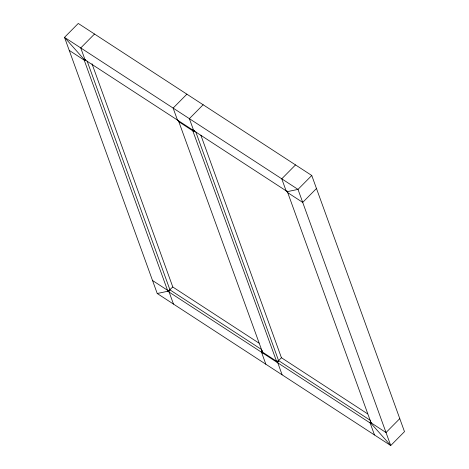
<?xml version="1.0" encoding="UTF-8"?>
<svg xmlns="http://www.w3.org/2000/svg" width="469" height="469" viewBox="0 0 469 469"><rect width="100%" height="100%" fill="white"/><g stroke="black" fill="none" stroke-linecap="round" stroke-linejoin="round"><path stroke-width="0.7" d="M178.454 120.691L262.792 353.081L261.872 351.129M265.859 364.243L261.52 352.248L262.042 350.378M200.861 135.178L281.429 357.73L278.287 360.954L277.707 362.519L282.103 374.819M287.18 191.205L287.368 191.639L298.003 189.394L311.762 175.488L78.27 23.45L64.511 37.356L157.238 293.512L390.73 445.55L404.489 431.644L311.762 175.488M94.515 34.026L80.75 47.932L85.094 59.926A1.776 0.926 -56.9 0 0 85.704 60.296M186.897 94.181L173.131 108.087L177.475 120.082A1.776 0.926 -56.9 0 0 178.39 120.363M203.141 104.757L189.376 118.663L193.72 130.658A1.776 0.926 -56.9 0 0 194.324 131.027M91.988 63.761L172.803 287.005L168.142 291.179L157.238 293.512M295.523 164.912L281.758 178.818L286.102 190.813A1.776 0.926 -56.9 0 0 287.01 191.094M316.475 188.497L302.71 202.403L287.737 192.653A1.776 1.407 -19.9 0 1 287.233 191.34M399.781 418.629L386.016 432.541L371.043 422.786A1.776 1.407 -19.9 0 1 370.539 421.473M194.459 130.828L192.442 129.831L276.763 361.904L278.58 360.608L195.772 131.853M278.223 360.89L278.58 360.608L370.352 420.365M85.839 60.096L83.828 59.1L64.511 37.356L298.003 189.394L390.73 445.55L371.413 423.806L370.586 421.608M69.219 50.371L84.191 60.12A1.776 1.407 -19.9 0 0 85.886 60.237M172.803 287.005L259.064 343.173M281.429 357.73L367.69 413.904M261.725 349.634L169.954 289.877L87.146 61.122M277.472 361.511L277.847 361.757M152.525 280.503L167.497 290.252A1.776 1.407 -19.9 0 0 169.954 289.877A1.776 0.926 -56.9 0 0 169.139 292.093L173.477 304.088M277.097 361.74L277.736 362.156M261.462 351.943L262.406 352.559L262.136 351.809M261.491 351.58L262.13 351.996L261.796 350.771M261.608 351.181L261.978 351.422M374.485 434.974L370.141 422.979A1.776 0.926 -56.9 0 1 370.416 421.502M194.506 130.962A1.776 1.413 -19.9 0 1 192.812 130.845L179.117 121.928A1.776 1.413 -19.9 0 1 178.607 120.609M261.913 350.742A1.776 1.413 -19.9 0 0 262.423 352.061L276.118 360.978A1.776 1.413 -19.9 0 0 278.58 360.608M287.368 191.639L83.828 59.1L167.867 291.267L371.413 423.806L287.368 191.639"/></g></svg>
